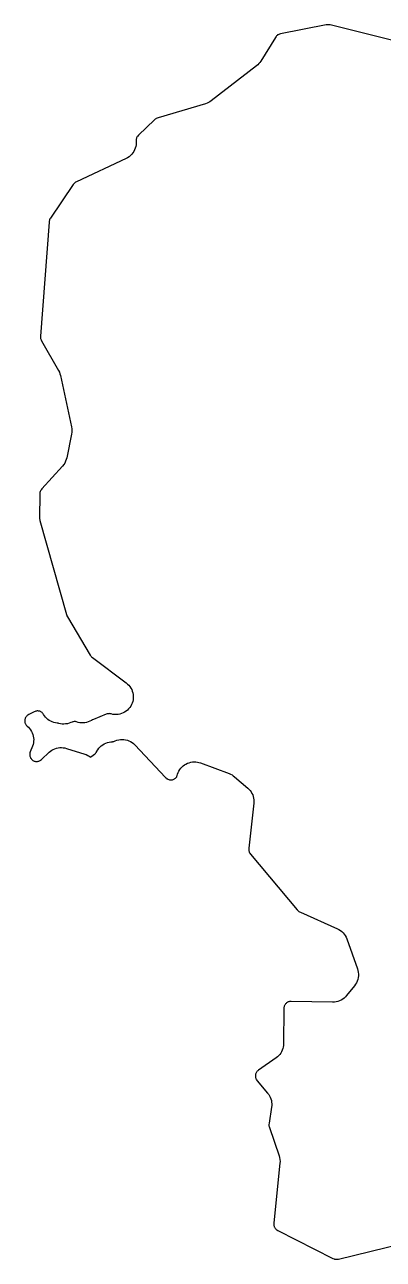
# Model space of a CAD drawing. Header units: metres. Extents: x 0 to 400, y 0 to 202.
# Drawn here: x 180.75 to 193.97, y 72.09 to 117.64 of the extents above; entities that cross this region are included whole.
import ezdxf

# ---------------------------------------------------------------- set-up
doc = ezdxf.new("R2010")
doc.units = ezdxf.units.M

msp = doc.modelspace()

# ---------------------------------------------------------------- linework, layer by layer
msp.add_lwpolyline([(195.597, 116.7406), (192.008, 117.6306), (191.962, 117.6396), (191.934, 117.6416), (191.908, 117.6406), (191.862, 117.6346), (190.179, 117.3036), (190.14, 117.2946), (190.115, 117.2846), (190.09, 117.2726), (190.071, 117.2616), (190.051, 117.2456), (190.031, 117.2266), (190.013, 117.2056), (189.989, 117.1706), (189.451, 116.2976), (189.418, 116.2496), (189.381, 116.2046), (189.34, 116.1636), (189.296, 116.1256), (187.628, 114.8316), (187.579, 114.7966), (187.526, 114.7666), (187.471, 114.7416), (187.413, 114.7216), (185.665, 114.2096), (185.627, 114.1966), (185.602, 114.1846), (185.583, 114.1736), (185.562, 114.1586), (185.53, 114.1316), (184.942, 113.5616), (184.916, 113.5346), (184.9, 113.5126), (184.886, 113.4906), (184.876, 113.4706), (184.867, 113.4476), (184.86, 113.4216), (184.856, 113.3986), (184.855, 113.3776), (184.856, 113.3436), (184.857, 113.3236), (184.858, 113.2776), (184.853, 113.2126), (184.842, 113.1476), (184.825, 113.0846), (184.801, 113.0236), (184.771, 112.9656), (184.735, 112.9106), (184.694, 112.8586), (184.648, 112.8126), (184.598, 112.7706), (184.543, 112.7336), (184.485, 112.7026), (182.664, 111.8476), (182.625, 111.8266), (182.604, 111.8126), (182.582, 111.7936), (182.563, 111.7736), (182.537, 111.7396), (181.702, 110.5086), (181.68, 110.4726), (181.668, 110.4466), (181.659, 110.4206), (181.654, 110.3986), (181.649, 110.3576), (181.333, 106.1526), (181.332, 106.1136), (181.334, 106.0906), (181.338, 106.0646), (181.344, 106.0416), (181.354, 106.0176), (181.373, 105.9806), (181.997, 104.8856), (182.027, 104.8266), (182.05, 104.7646), (182.068, 104.6996), (182.474, 102.8006), (182.484, 102.7356), (182.488, 102.6696), (182.485, 102.6026), (182.475, 102.5366), (182.298, 101.6626), (182.281, 101.5956), (182.256, 101.5316), (182.225, 101.4696), (182.188, 101.4116), (182.144, 101.3576), (181.381, 100.5126), (181.354, 100.4796), (181.34, 100.4586), (181.33, 100.4376), (181.32, 100.4136), (181.313, 100.3866), (181.309, 100.3606), (181.306, 100.3166), (181.298, 99.4476), (181.299, 99.4106), (181.303, 99.3876), (181.312, 99.3466), (182.289, 95.8816), (182.3, 95.8486), (182.308, 95.8296), (182.326, 95.7966), (183.163, 94.3836), (183.186, 94.3496), (183.202, 94.3296), (183.218, 94.3136), (183.248, 94.2886), (184.494, 93.3556), (184.543, 93.3146), (184.588, 93.2686), (184.628, 93.2196), (184.663, 93.1666), (184.693, 93.1096), (184.717, 93.0506), (184.735, 92.9896), (184.747, 92.9266), (184.752, 92.8626), (184.752, 92.7996), (184.745, 92.7356), (184.732, 92.6736), (184.713, 92.6126), (184.688, 92.5536), (184.657, 92.4976), (184.621, 92.4446), (184.58, 92.3956), (184.535, 92.3516), (184.485, 92.3116), (184.431, 92.2766), (184.375, 92.2476), (184.315, 92.2236), (184.254, 92.2056), (184.191, 92.1946), (184.128, 92.1886), (184.064, 92.1896), (184, 92.1966), (183.938, 92.2106), (183.919, 92.2156), (183.892, 92.2206), (183.87, 92.2216), (183.844, 92.2206), (183.82, 92.2176), (183.793, 92.2116), (183.754, 92.1976), (183.291, 92.0116), (183.255, 91.9956), (183.209, 91.9686), (183.153, 91.9396), (183.094, 91.9156), (183.034, 91.8986), (182.972, 91.8866), (182.909, 91.8816), (182.846, 91.8816), (182.783, 91.8886), (182.722, 91.9006), (182.664, 91.9186), (182.662, 91.9196), (182.643, 91.9246), (182.617, 91.9286), (182.595, 91.9296), (182.568, 91.9286), (182.542, 91.9256), (182.522, 91.9216), (182.499, 91.9136), (182.447, 91.8906), (182.386, 91.8676), (182.323, 91.8506), (182.259, 91.8406), (182.194, 91.8366), (182.129, 91.8396), (182.064, 91.8486), (182.001, 91.8636), (181.992, 91.8666), (181.966, 91.8716), (181.945, 91.8736), (181.884, 91.8826), (181.825, 91.8966), (181.767, 91.9176), (181.711, 91.9426), (181.658, 91.9736), (181.608, 92.0086), (181.562, 92.0486), (181.52, 92.0926), (181.482, 92.1406), (181.448, 92.1916), (181.437, 92.2106), (181.424, 92.2296), (181.409, 92.2456), (181.391, 92.2626), (181.368, 92.2796), (181.349, 92.2916), (181.33, 92.3006), (181.304, 92.3106), (181.282, 92.3166), (181.258, 92.3196), (181.231, 92.3216), (181.209, 92.3216), (181.186, 92.3176), (181.16, 92.3116), (181.136, 92.3036), (181.1, 92.2876), (180.901, 92.1856), (180.866, 92.1656), (180.845, 92.1506), (180.828, 92.1366), (180.811, 92.1186), (180.795, 92.0976), (180.784, 92.0796), (180.773, 92.0586), (180.764, 92.0336), (180.757, 92.0086), (180.753, 91.9846), (180.751, 91.9606), (180.751, 91.9396), (180.755, 91.9126), (180.76, 91.8866), (180.767, 91.8656), (180.775, 91.8456), (180.787, 91.8246), (180.804, 91.8006), (180.819, 91.7826), (180.838, 91.7646), (180.843, 91.7596), (180.89, 91.7186), (180.932, 91.6716), (180.97, 91.6216), (181.002, 91.5686), (181.03, 91.5126), (181.052, 91.4536), (181.068, 91.3936), (181.078, 91.3316), (181.082, 91.2686), (181.08, 91.2066), (181.072, 91.1446), (181.058, 91.0836), (181.038, 91.0236), (180.957, 90.8146), (180.945, 90.7766), (180.939, 90.7516), (180.936, 90.7246), (180.936, 90.7006), (180.937, 90.6756), (180.942, 90.6536), (180.949, 90.6296), (180.958, 90.6056), (180.969, 90.5836), (180.983, 90.5616), (181.001, 90.5406), (181.016, 90.5246), (181.036, 90.5086), (181.056, 90.4946), (181.078, 90.4826), (181.102, 90.4726), (181.126, 90.4656), (181.152, 90.4596), (181.175, 90.4576), (181.199, 90.4576), (181.223, 90.4596), (181.249, 90.4656), (181.273, 90.4726), (181.297, 90.4826), (181.317, 90.4936), (181.338, 90.5086), (181.371, 90.5356), (181.654, 90.7976), (181.701, 90.8366), (181.752, 90.8716), (181.805, 90.9016), (181.862, 90.9266), (181.92, 90.9456), (181.98, 90.9596), (182.041, 90.9676), (182.103, 90.9696), (182.164, 90.9656), (182.225, 90.9566), (182.285, 90.9406), (182.961, 90.7326), (183.02, 90.7116), (183.078, 90.6836), (183.132, 90.6506), (183.183, 90.6126), (183.184, 90.6126), (183.219, 90.6476), (183.268, 90.6886), (183.321, 90.7236), (183.322, 90.7246), (183.342, 90.7396), (183.361, 90.7576), (183.375, 90.7736), (183.39, 90.7946), (183.406, 90.8236), (183.412, 90.8356), (183.445, 90.8916), (183.483, 90.9436), (183.526, 90.9916), (183.573, 91.0356), (183.625, 91.0736), (183.68, 91.1076), (183.738, 91.1346), (183.799, 91.1566), (183.861, 91.1726), (183.925, 91.1816), (183.983, 91.1876), (184.004, 91.1916), (184.031, 91.1996), (184.085, 91.2226), (184.09, 91.2246), (184.151, 91.2466), (184.214, 91.2616), (184.278, 91.2706), (184.343, 91.2726), (184.407, 91.2686), (184.471, 91.2576), (184.534, 91.2406), (184.594, 91.2176), (184.652, 91.1896), (184.707, 91.1546), (184.758, 91.1146), (184.805, 91.0696), (185.943, 89.8676), (185.973, 89.8386), (185.993, 89.8226), (186.009, 89.8126), (186.032, 89.8016), (186.059, 89.7906), (186.083, 89.7836), (186.101, 89.7796), (186.128, 89.7776), (186.155, 89.7776), (186.174, 89.7796), (186.199, 89.7846), (186.222, 89.7916), (186.243, 89.8006), (186.267, 89.8136), (186.288, 89.8276), (186.306, 89.8416), (186.322, 89.8586), (186.341, 89.8806), (186.352, 89.8956), (186.363, 89.9186), (186.374, 89.9426), (186.388, 89.9886), (186.41, 90.0466), (186.436, 90.1026), (186.468, 90.1556), (186.505, 90.2056), (186.547, 90.2516), (186.592, 90.2936), (186.642, 90.3306), (186.694, 90.3636), (186.75, 90.3906), (186.808, 90.4126), (186.868, 90.4286), (186.929, 90.4386), (186.99, 90.4436), (187.052, 90.4416), (187.114, 90.4346), (187.174, 90.4216), (187.233, 90.4026), (188.289, 90.0096), (188.341, 89.9876), (188.392, 89.9606), (188.44, 89.9296), (188.484, 89.8946), (188.971, 89.4776), (189.017, 89.4346), (189.059, 89.3866), (189.095, 89.3356), (189.127, 89.2816), (189.153, 89.2236), (189.173, 89.1646), (189.187, 89.1026), (189.196, 89.0406), (189.198, 88.9776), (189.194, 88.9146), (189.011, 87.2546), (189.009, 87.2126), (189.01, 87.1866), (189.014, 87.1626), (189.021, 87.1346), (189.029, 87.1096), (189.039, 87.0896), (189.052, 87.0686), (189.078, 87.0336), (190.796, 84.9816), (190.82, 84.9556), (190.837, 84.9396), (190.856, 84.9256), (190.876, 84.9126), (190.91, 84.8956), (192.274, 84.2876), (192.332, 84.2576), (192.388, 84.2226), (192.439, 84.1816), (192.486, 84.1356), (192.528, 84.0856), (192.564, 84.0306), (192.595, 83.9736), (192.621, 83.9126), (193.014, 82.8076), (193.032, 82.7446), (193.045, 82.6796), (193.051, 82.6136), (193.05, 82.5476), (193.042, 82.4826), (193.028, 82.4176), (193.007, 82.3556), (192.98, 82.2946), (192.947, 82.2376), (192.908, 82.1846), (192.616, 81.8216), (192.572, 81.7726), (192.524, 81.7286), (192.472, 81.6896), (192.416, 81.6556), (192.357, 81.6276), (192.295, 81.6066), (192.231, 81.5906), (192.167, 81.5816), (192.101, 81.5796), (190.576, 81.6026), (190.537, 81.6006), (190.511, 81.5976), (190.488, 81.5916), (190.465, 81.5846), (190.441, 81.5736), (190.42, 81.5616), (190.402, 81.5476), (190.382, 81.5306), (190.364, 81.5116), (190.35, 81.4926), (190.335, 81.4686), (190.326, 81.4506), (190.318, 81.4276), (190.311, 81.3996), (190.307, 81.3786), (190.305, 81.3386), (190.292, 80.0436), (190.288, 79.9816), (190.279, 79.9206), (190.264, 79.8616), (190.243, 79.8036), (190.217, 79.7476), (190.186, 79.6946), (190.15, 79.6446), (190.109, 79.5986), (190.064, 79.5566), (190.015, 79.5186), (189.371, 79.0676), (189.341, 79.0446), (189.323, 79.0276), (189.305, 79.0066), (189.292, 78.9886), (189.28, 78.9686), (189.27, 78.9456), (189.262, 78.9226), (189.257, 78.8996), (189.254, 78.8746), (189.253, 78.8506), (189.254, 78.8256), (189.258, 78.8006), (189.265, 78.7756), (189.274, 78.7526), (189.284, 78.7316), (189.298, 78.7096), (189.321, 78.6786), (189.705, 78.2236), (189.743, 78.1746), (189.776, 78.1216), (189.803, 78.0666), (189.825, 78.0086), (189.842, 77.9496), (189.853, 77.8886), (189.858, 77.8266), (189.857, 77.7646), (189.85, 77.7036), (189.755, 77.1076), (189.751, 77.0686), (189.75, 77.0396), (189.752, 77.0176), (189.757, 76.9936), (189.768, 76.9536), (190.128, 75.9106), (190.147, 75.8426), (190.159, 75.7736), (190.163, 75.7036), (190.16, 75.6326), (189.932, 73.4306), (189.93, 73.3876), (189.931, 73.3656), (189.935, 73.3416), (189.942, 73.3126), (189.949, 73.2916), (189.959, 73.2716), (189.975, 73.2456), (189.989, 73.2276), (190.007, 73.2076), (190.025, 73.1916), (190.044, 73.1786), (190.082, 73.1566), (192.112, 72.1236), (192.152, 72.1056), (192.174, 72.0986), (192.198, 72.0936), (192.224, 72.0906), (192.251, 72.0896), (192.277, 72.0916), (192.315, 72.0996), (195.278, 72.8146)])

doc.saveas('drawing.dxf')
